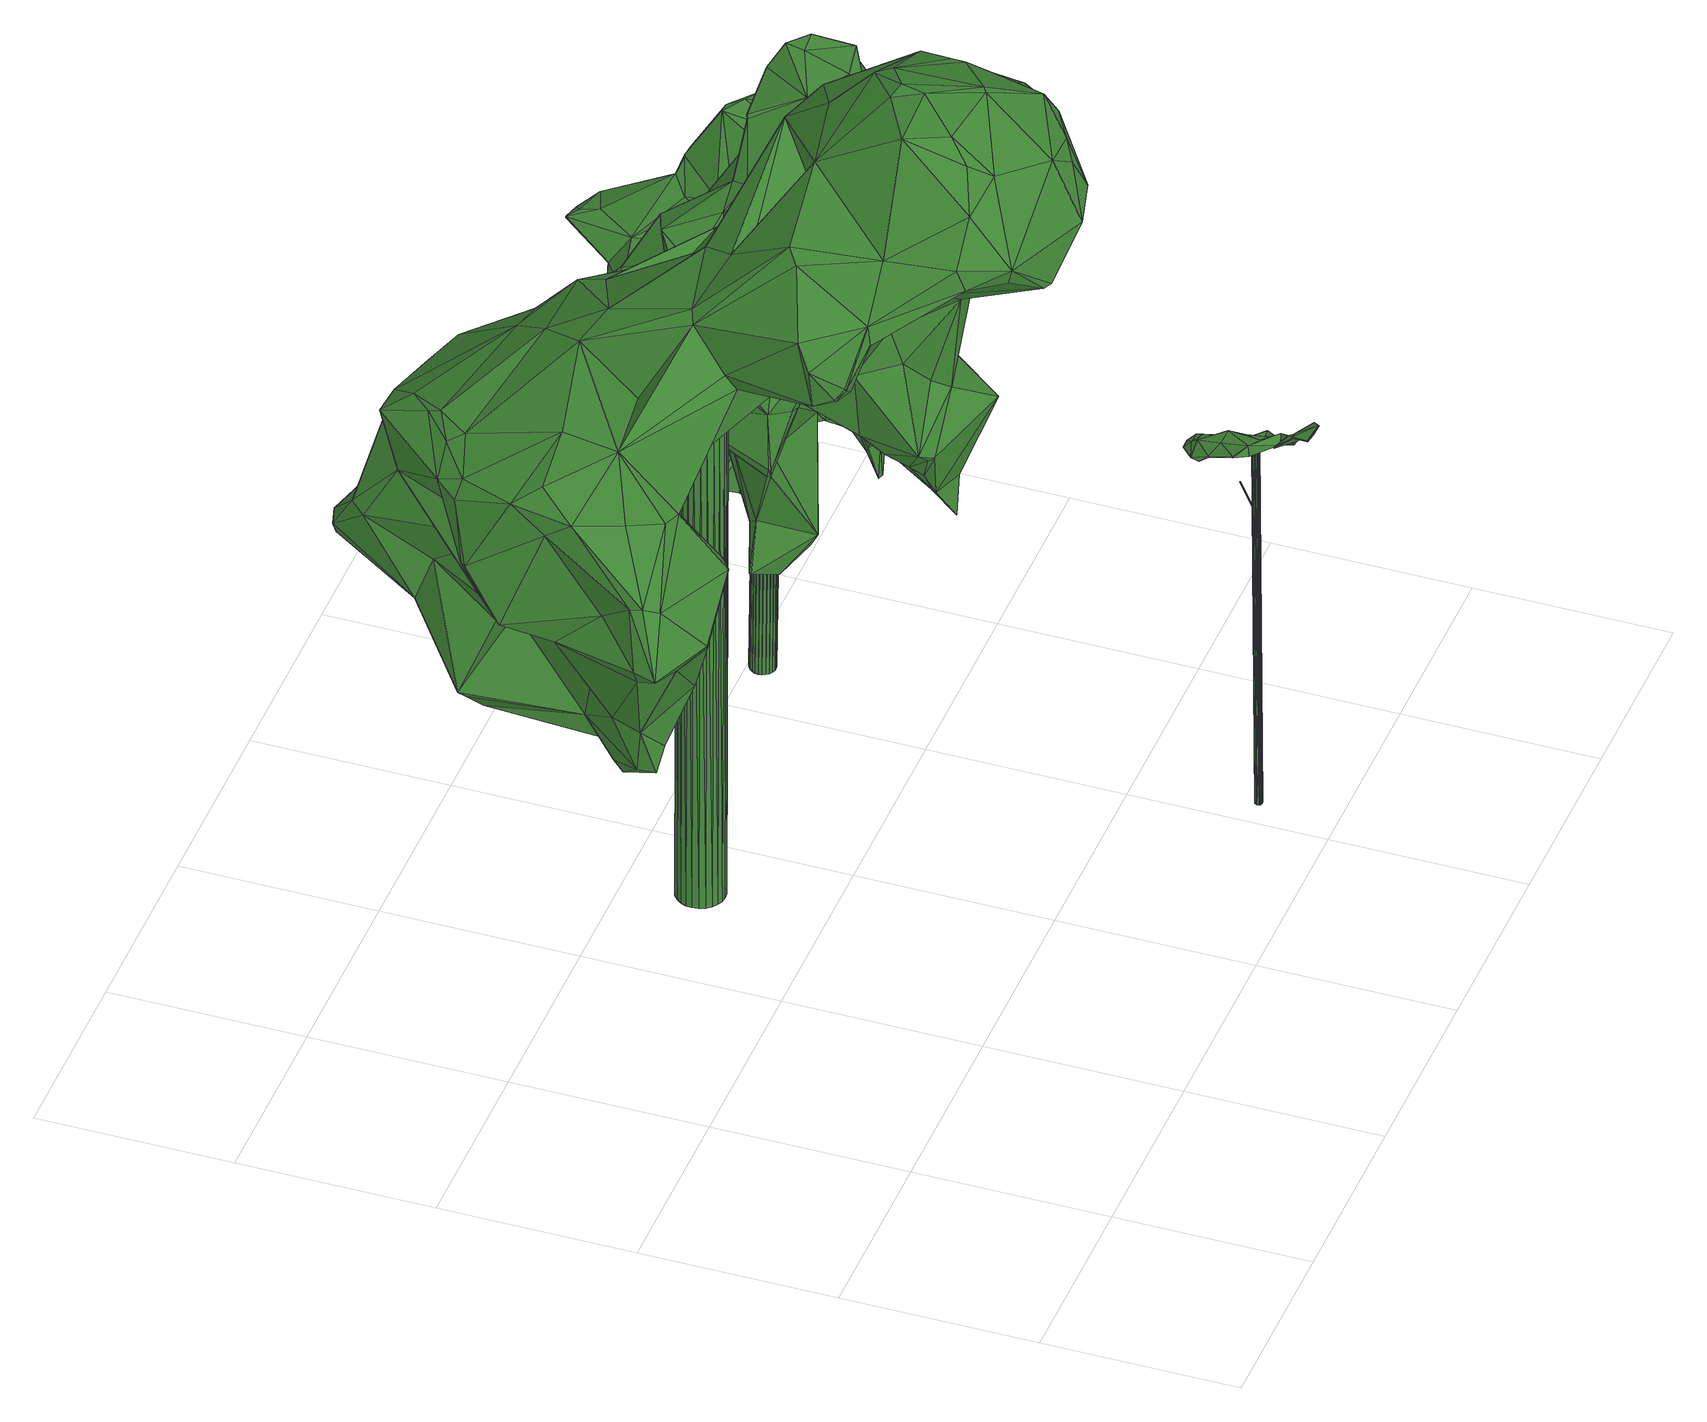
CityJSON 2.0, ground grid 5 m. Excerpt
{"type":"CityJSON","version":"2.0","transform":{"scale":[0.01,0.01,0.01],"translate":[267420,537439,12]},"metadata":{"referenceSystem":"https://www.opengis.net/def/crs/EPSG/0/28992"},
"CityObjects":{
"tree1":{"type":"SolitaryVegetationObject","attributes":{"gtid":558,"crown_width_m":14.82,"crown_median_z":27.19,"crown_r50_m":0.537,"crown_porosity":0.87,"trunk_H_m":13.92,"trunk_DBH_m":1.23,"trunk_radius_m":0.613,"trunk_base_height_m":13.27,"original_gtid":"640"},"geometry":[{"type":"Solid","lod":"3","boundaries":[[[[0,1,2]],[[3,4,5]],[[5,4,6]],[[7,8,9]],[[10,11,12]],[[13,14,15]],[[16,17,18]],[[19,20,21]],[[22,23,0]],[[15,24,25]],[[26,27,28]],[[29,30,31]],[[32,30,29]],[[33,34,35]],[[36,8,7]],[[37,38,39]],[[40,41,42]],[[43,42,41]],[[44,45,46]],[[47,48,49]],[[50,51,52]],[[53,54,55]],[[54,56,55]],[[57,58,26]],[[59,60,61]],[[59,61,62]],[[26,28,61]],[[63,64,65]],[[66,26,67]],[[67,68,66]],[[69,70,71]],[[72,73,74]],[[75,76,77]],[[78,77,76]],[[79,80,19]],[[81,18,17]],[[82,83,84]],[[85,86,87]],[[18,81,88]],[[89,88,81]],[[57,26,90]],[[91,92,93]],[[91,94,92]],[[95,96,97]],[[98,22,0]],[[99,100,70]],[[101,39,102]],[[103,104,9]],[[105,91,100]],[[60,59,106]],[[60,106,68]],[[107,28,27]],[[108,47,49]],[[108,49,109]],[[110,111,112]],[[113,114,115]],[[116,1,117]],[[118,119,120]],[[121,11,79]],[[107,122,123]],[[124,125,42]],[[42,125,126]],[[126,125,127]],[[128,80,129]],[[130,131,132]],[[133,109,134]],[[74,135,2]],[[136,137,138]],[[139,140,101]],[[125,141,127]],[[80,11,129]],[[142,143,144]],[[103,127,141]],[[21,20,145]],[[18,88,48]],[[101,102,139]],[[146,53,147]],[[148,149,27]],[[150,91,105]],[[111,151,152]],[[124,141,125]],[[114,153,154]],[[126,145,42]],[[137,155,78]],[[132,131,156]],[[101,52,157]],[[158,134,109]],[[158,153,134]],[[108,159,160]],[[46,161,162]],[[124,43,141]],[[106,163,164]],[[62,123,165]],[[46,65,64]],[[121,166,167]],[[168,167,166]],[[169,120,119]],[[149,148,170]],[[149,170,122]],[[171,172,173]],[[174,175,70]],[[27,73,72]],[[27,72,148]],[[0,23,171]],[[19,80,128]],[[176,177,96]],[[87,178,179]],[[180,177,176]],[[88,154,158]],[[154,153,158]],[[119,50,52]],[[181,182,183]],[[153,114,113]],[[155,137,136]],[[154,89,114]],[[88,89,154]],[[133,159,109]],[[92,184,185]],[[164,132,156]],[[109,48,158]],[[109,49,48]],[[48,88,158]],[[106,59,163]],[[26,60,67]],[[186,169,119]],[[187,188,189]],[[190,69,191]],[[192,193,23]],[[11,80,79]],[[194,92,94]],[[195,92,194]],[[157,52,196]],[[156,68,106]],[[27,149,107]],[[61,60,26]],[[67,60,68]],[[50,110,51]],[[13,197,198]],[[51,196,52]],[[174,70,93]],[[122,107,149]],[[199,200,201]],[[201,200,202]],[[168,103,9]],[[168,9,113]],[[119,118,50]],[[50,118,203]],[[29,31,204]],[[24,96,95]],[[10,128,129]],[[171,31,172]],[[62,84,59]],[[143,205,206]],[[205,207,81]],[[139,84,165]],[[139,102,84]],[[93,70,91]],[[123,139,165]],[[208,209,6]],[[157,210,37]],[[186,170,169]],[[146,211,54]],[[212,213,41]],[[32,33,214]],[[148,169,170]],[[107,123,62]],[[186,101,140]],[[101,186,52]],[[52,186,119]],[[196,51,210]],[[112,210,51]],[[202,200,50]],[[110,50,200]],[[215,216,217]],[[117,216,116]],[[217,216,117]],[[122,170,140]],[[122,140,123]],[[123,140,139]],[[165,84,62]],[[36,7,104]],[[7,9,104]],[[170,186,140]],[[156,106,164]],[[37,82,38]],[[39,101,37]],[[196,210,157]],[[102,39,38]],[[84,38,82]],[[102,38,84]],[[157,37,101]],[[112,51,110]],[[112,37,210]],[[145,20,42]],[[218,164,219]],[[218,219,83]],[[47,18,48]],[[87,35,85]],[[46,220,65]],[[221,159,133]],[[83,219,84]],[[113,9,153]],[[222,223,182]],[[224,225,69]],[[37,83,82]],[[112,83,37]],[[226,227,228]],[[168,207,167]],[[176,24,15]],[[96,24,176]],[[50,203,229]],[[10,129,11]],[[152,83,112]],[[13,25,197]],[[15,25,13]],[[62,28,107]],[[61,28,62]],[[103,166,21]],[[168,166,103]],[[15,230,176]],[[15,14,230]],[[231,232,233]],[[32,214,30]],[[164,218,151]],[[199,110,200]],[[234,63,65]],[[93,224,174]],[[205,142,207]],[[167,207,142]],[[171,23,228]],[[98,2,135]],[[98,135,47]],[[235,236,237]],[[235,130,236]],[[86,34,238]],[[197,25,220]],[[152,151,218]],[[23,226,228]],[[23,239,226]],[[175,174,224]],[[240,5,6]],[[241,138,137]],[[242,243,132]],[[121,244,11]],[[245,78,76]],[[245,76,232]],[[199,246,111]],[[199,247,246]],[[77,248,249]],[[177,250,96]],[[250,177,180]],[[93,92,185]],[[141,104,103]],[[91,233,94]],[[241,245,232]],[[142,205,143]],[[69,225,191]],[[78,245,137]],[[111,246,227]],[[179,227,246]],[[215,0,171]],[[171,228,31]],[[176,230,180]],[[14,180,230]],[[8,189,248]],[[150,105,182]],[[54,65,56]],[[198,146,147]],[[198,147,13]],[[251,173,201]],[[182,181,252]],[[150,182,252]],[[34,86,35]],[[35,86,85]],[[87,33,35]],[[179,33,87]],[[214,33,179]],[[201,202,229]],[[118,148,72]],[[118,72,203]],[[75,249,195]],[[1,0,117]],[[234,65,222]],[[229,203,253]],[[254,197,162]],[[254,162,161]],[[8,255,189]],[[187,189,255]],[[43,41,213]],[[152,112,111]],[[221,248,256]],[[111,110,199]],[[257,211,243]],[[146,243,211]],[[24,95,25]],[[217,0,215]],[[117,0,217]],[[204,228,238]],[[10,63,128]],[[194,75,195]],[[137,245,241]],[[75,233,76]],[[161,258,198]],[[25,95,220]],[[238,34,29]],[[204,31,228]],[[251,215,171]],[[44,46,64]],[[188,185,184]],[[259,185,188]],[[19,121,79]],[[260,261,161]],[[213,212,262]],[[238,29,204]],[[238,178,86]],[[227,178,238]],[[250,180,14]],[[94,75,194]],[[44,64,263]],[[143,206,235]],[[206,264,235]],[[94,233,75]],[[90,235,264]],[[6,183,223]],[[74,73,135]],[[73,16,135]],[[173,199,201]],[[71,70,175]],[[77,78,265]],[[75,77,249]],[[192,138,266]],[[68,267,66]],[[18,135,16]],[[219,164,163]],[[219,163,59]],[[152,218,83]],[[69,71,224]],[[175,224,71]],[[239,5,240]],[[144,244,142]],[[50,229,202]],[[167,142,244]],[[144,268,244]],[[268,11,244]],[[12,11,268]],[[269,270,257]],[[167,244,121]],[[227,151,111]],[[240,54,211]],[[179,246,214]],[[214,246,31]],[[246,247,31]],[[179,178,227]],[[133,271,221]],[[221,271,8]],[[134,153,271]],[[134,271,133]],[[132,261,236]],[[144,44,263]],[[146,54,53]],[[181,183,272]],[[22,138,192]],[[23,22,192]],[[144,263,268]],[[238,228,227]],[[226,239,240]],[[273,274,250]],[[91,70,100]],[[242,164,151]],[[104,43,36]],[[104,141,43]],[[275,248,189]],[[185,259,276]],[[277,222,99]],[[222,277,190]],[[91,150,233]],[[231,233,150]],[[21,121,19]],[[169,148,120]],[[5,193,3]],[[272,3,193]],[[259,188,278]],[[187,278,188]],[[143,44,144]],[[237,44,143]],[[43,213,278]],[[259,278,213]],[[43,278,187]],[[36,43,187]],[[42,43,124]],[[159,256,160]],[[155,279,108]],[[108,279,47]],[[8,248,221]],[[0,2,98]],[[198,197,254]],[[198,254,161]],[[98,47,22]],[[16,58,57]],[[23,193,239]],[[262,259,213]],[[17,16,57]],[[233,232,76]],[[249,248,275]],[[130,235,267]],[[66,235,280]],[[90,280,235]],[[242,151,227]],[[84,219,59]],[[234,128,63]],[[63,10,12]],[[90,206,17]],[[205,17,206]],[[209,240,6]],[[209,54,240]],[[13,281,14]],[[147,281,13]],[[31,30,214]],[[40,42,20]],[[182,99,222]],[[105,99,182]],[[89,115,114]],[[78,160,265]],[[103,21,145]],[[240,211,257]],[[231,150,282]],[[209,65,54]],[[220,95,65]],[[208,65,209]],[[273,147,55]],[[72,253,203]],[[96,250,97]],[[14,281,273]],[[250,14,273]],[[53,55,147]],[[132,283,258]],[[198,258,283]],[[148,118,120]],[[235,66,267]],[[86,178,87]],[[242,132,164]],[[237,260,45]],[[44,237,45]],[[21,166,121]],[[127,145,126]],[[103,145,127]],[[188,184,195]],[[188,195,249]],[[70,69,277]],[[190,277,69]],[[70,277,99]],[[265,256,248]],[[109,159,108]],[[266,181,272]],[[216,253,116]],[[46,162,220]],[[197,220,162]],[[192,272,193]],[[63,12,64]],[[192,266,272]],[[266,138,241]],[[258,161,261]],[[258,261,132]],[[161,46,260]],[[252,181,282]],[[252,282,150]],[[46,45,260]],[[136,138,47]],[[5,239,193]],[[22,47,138]],[[136,279,155]],[[47,279,136]],[[205,81,17]],[[90,17,57]],[[275,188,249]],[[275,189,188]],[[208,223,222]],[[65,208,222]],[[226,269,227]],[[257,227,269]],[[257,242,227]],[[259,284,191]],[[262,284,259]],[[285,27,26]],[[195,184,92]],[[272,183,3]],[[3,183,4]],[[173,172,199]],[[27,58,73]],[[286,26,58]],[[286,58,27]],[[73,58,16]],[[90,66,280]],[[90,26,66]],[[147,273,281]],[[56,274,273]],[[273,55,56]],[[65,95,97]],[[99,105,100]],[[97,250,274]],[[97,274,65]],[[65,274,56]],[[212,41,284]],[[242,257,287]],[[288,190,284]],[[288,284,41]],[[259,191,225]],[[259,225,276]],[[185,276,225]],[[93,225,224]],[[19,128,288]],[[19,288,40]],[[41,40,288]],[[222,190,288]],[[222,288,128]],[[285,286,27]],[[207,115,89]],[[168,113,115]],[[131,130,267]],[[131,267,68]],[[236,261,260]],[[269,226,270]],[[260,237,236]],[[285,26,286]],[[156,131,68]],[[206,90,264]],[[34,32,29]],[[155,160,78]],[[155,108,160]],[[265,160,256]],[[33,32,34]],[[240,270,226]],[[257,270,240]],[[159,221,256]],[[36,255,8]],[[187,255,36]],[[208,6,223]],[[191,284,190]],[[212,284,262]],[[40,20,19]],[[242,287,243]],[[257,243,287]],[[168,115,207]],[[235,237,143]],[[81,207,89]],[[132,236,130]],[[243,283,132]],[[47,289,18]],[[135,289,47]],[[135,18,289]],[[198,283,146]],[[243,146,283]],[[1,116,253]],[[1,253,2]],[[4,183,6]],[[74,2,253]],[[74,253,72]],[[182,223,183]],[[253,216,251]],[[215,251,216]],[[253,251,229]],[[251,171,173]],[[229,251,201]],[[8,271,290]],[[8,290,9]],[[153,290,271]],[[9,290,153]],[[93,185,225]],[[247,172,31]],[[199,172,247]],[[234,222,128]],[[12,268,64]],[[263,64,268]],[[231,282,232]],[[241,282,266]],[[241,232,282]],[[266,282,181]],[[265,248,77]],[[291,292,293]],[[291,293,294]],[[294,293,295]],[[294,295,296]],[[293,292,297]],[[293,297,295]],[[295,297,298]],[[295,298,296]],[[297,292,299]],[[297,299,298]],[[298,299,300]],[[298,300,296]],[[299,292,301]],[[299,301,300]],[[300,301,302]],[[300,302,296]],[[301,292,303]],[[301,303,302]],[[302,303,304]],[[302,304,296]],[[303,292,305]],[[303,305,304]],[[304,305,306]],[[304,306,296]],[[305,292,307]],[[305,307,306]],[[306,307,308]],[[306,308,296]],[[307,292,309]],[[307,309,308]],[[308,309,310]],[[308,310,296]],[[309,292,311]],[[309,311,310]],[[310,311,312]],[[310,312,296]],[[311,292,313]],[[311,313,312]],[[312,313,314]],[[312,314,296]],[[313,292,315]],[[313,315,314]],[[314,315,316]],[[314,316,296]],[[315,292,317]],[[315,317,316]],[[316,317,318]],[[316,318,296]],[[317,292,319]],[[317,319,318]],[[318,319,320]],[[318,320,296]],[[319,292,321]],[[319,321,320]],[[320,321,322]],[[320,322,296]],[[321,292,323]],[[321,323,322]],[[322,323,324]],[[322,324,296]],[[323,292,325]],[[323,325,324]],[[324,325,326]],[[324,326,296]],[[325,292,327]],[[325,327,326]],[[326,327,328]],[[326,328,296]],[[327,292,329]],[[327,329,328]],[[328,329,330]],[[328,330,296]],[[329,292,331]],[[329,331,330]],[[330,331,332]],[[330,332,296]],[[331,292,333]],[[331,333,332]],[[332,333,334]],[[332,334,296]],[[333,292,335]],[[333,335,334]],[[334,335,336]],[[334,336,296]],[[335,292,337]],[[335,337,336]],[[336,337,338]],[[336,338,296]],[[337,292,339]],[[337,339,338]],[[338,339,340]],[[338,340,296]],[[339,292,291]],[[339,291,340]],[[340,291,294]],[[340,294,296]]]]}]},
"tree2":{"type":"SolitaryVegetationObject","attributes":{"gtid":595,"crown_width_m":3.28,"crown_median_z":23.35,"crown_r50_m":0.166,"crown_porosity":0.946,"trunk_H_m":10.44,"trunk_DBH_m":0.191,"trunk_radius_m":0.0954,"trunk_base_height_m":12.91,"original_gtid":"679"},"geometry":[{"type":"Solid","lod":"3","boundaries":[[[[341,342,343]],[[341,344,345]],[[346,347,348]],[[349,350,351]],[[352,342,341]],[[347,346,353]],[[348,354,355]],[[348,356,357]],[[358,359,360]],[[344,343,361]],[[362,363,364]],[[358,354,348]],[[365,366,367]],[[368,369,352]],[[370,371,372]],[[373,355,374]],[[375,376,377]],[[365,367,378]],[[379,380,381]],[[379,381,372]],[[352,382,368]],[[343,344,341]],[[383,363,384]],[[385,386,387]],[[388,387,386]],[[380,379,389]],[[357,356,390]],[[354,391,355]],[[374,355,391]],[[346,355,373]],[[352,369,342]],[[372,371,367]],[[392,351,350]],[[343,393,361]],[[369,368,361]],[[394,395,396]],[[397,395,394]],[[344,361,398]],[[398,399,400]],[[361,399,398]],[[342,393,343]],[[369,361,393]],[[342,369,393]],[[401,402,400]],[[403,404,386]],[[398,400,402]],[[385,405,406]],[[359,384,360]],[[359,383,384]],[[407,408,409]],[[341,345,352]],[[382,352,345]],[[397,390,356]],[[410,411,370]],[[403,364,404]],[[412,413,414]],[[368,399,361]],[[403,386,385]],[[374,353,373]],[[415,416,388]],[[407,409,417]],[[368,418,400]],[[368,419,418]],[[420,421,422]],[[407,417,366]],[[379,423,389]],[[363,383,424]],[[363,424,364]],[[348,355,346]],[[407,366,365]],[[409,366,417]],[[357,358,348]],[[425,426,410]],[[378,426,425]],[[347,353,395]],[[346,373,353]],[[392,350,349]],[[392,349,427]],[[372,408,379]],[[428,401,400]],[[405,401,428]],[[429,427,349]],[[379,408,365]],[[407,365,408]],[[374,430,395]],[[385,431,403]],[[432,401,405]],[[402,401,432]],[[427,351,392]],[[409,433,366]],[[349,351,429]],[[429,351,427]],[[434,425,422]],[[434,422,421]],[[377,415,404]],[[403,362,364]],[[383,413,424]],[[375,424,413]],[[374,395,353]],[[435,376,412]],[[375,412,376]],[[372,433,408]],[[409,408,433]],[[371,411,367]],[[415,377,376]],[[403,431,362]],[[385,387,405]],[[390,397,394]],[[354,436,437]],[[366,433,367]],[[372,367,433]],[[376,435,434]],[[376,434,415]],[[435,425,434]],[[362,387,363]],[[432,387,362]],[[379,365,423]],[[420,391,354]],[[420,354,437]],[[421,420,437]],[[347,395,397]],[[367,411,378]],[[410,378,411]],[[383,359,438]],[[358,357,438]],[[358,438,359]],[[439,440,412]],[[412,440,435]],[[374,391,430]],[[388,386,441]],[[389,440,380]],[[381,380,440]],[[389,435,440]],[[439,412,414]],[[442,413,383]],[[415,441,404]],[[412,375,413]],[[434,421,416]],[[434,416,415]],[[410,422,425]],[[370,411,371]],[[360,436,358]],[[402,432,431]],[[362,431,432]],[[438,442,383]],[[378,423,365]],[[425,423,378]],[[389,423,425]],[[389,425,435]],[[358,436,354]],[[428,418,405]],[[357,390,438]],[[438,390,442]],[[368,382,419]],[[406,419,382]],[[430,391,422]],[[372,381,370]],[[439,370,381]],[[414,370,439]],[[394,396,443]],[[348,347,356]],[[381,440,439]],[[406,418,419]],[[405,418,406]],[[442,394,414]],[[390,394,442]],[[394,443,414]],[[377,404,364]],[[345,406,382]],[[385,406,431]],[[431,406,402]],[[402,406,345]],[[345,344,398]],[[345,398,402]],[[397,356,347]],[[368,400,399]],[[395,430,396]],[[422,410,443]],[[422,443,430]],[[430,443,396]],[[370,414,443]],[[410,370,443]],[[428,400,418]],[[388,416,384]],[[384,363,388]],[[415,388,441]],[[377,424,375]],[[377,364,424]],[[437,416,421]],[[384,416,437]],[[391,420,422]],[[432,405,387]],[[363,387,388]],[[441,386,404]],[[442,414,413]],[[360,384,436]],[[437,436,384]],[[378,410,426]],[[444,445,446]],[[444,446,447]],[[447,446,448]],[[447,448,449]],[[446,445,450]],[[446,450,448]],[[448,450,451]],[[448,451,449]],[[450,445,452]],[[450,452,451]],[[451,452,453]],[[451,453,449]],[[452,445,454]],[[452,454,453]],[[453,454,455]],[[453,455,449]],[[454,445,456]],[[454,456,455]],[[455,456,457]],[[455,457,449]],[[456,445,458]],[[456,458,457]],[[457,458,459]],[[457,459,449]],[[458,445,460]],[[458,460,459]],[[459,460,461]],[[459,461,449]],[[460,445,462]],[[460,462,461]],[[461,462,463]],[[461,463,449]],[[462,445,464]],[[462,464,463]],[[463,464,465]],[[463,465,449]],[[464,445,466]],[[464,466,465]],[[465,466,467]],[[465,467,449]],[[466,445,468]],[[466,468,467]],[[467,468,469]],[[467,469,449]],[[468,445,470]],[[468,470,469]],[[469,470,471]],[[469,471,449]],[[470,445,472]],[[470,472,471]],[[471,472,473]],[[471,473,449]],[[472,445,474]],[[472,474,473]],[[473,474,475]],[[473,475,449]],[[474,445,476]],[[474,476,475]],[[475,476,477]],[[475,477,449]],[[476,445,478]],[[476,478,477]],[[477,478,479]],[[477,479,449]],[[478,445,480]],[[478,480,479]],[[479,480,481]],[[479,481,449]],[[480,445,482]],[[480,482,481]],[[481,482,483]],[[481,483,449]],[[482,445,484]],[[482,484,483]],[[483,484,485]],[[483,485,449]],[[484,445,486]],[[484,486,485]],[[485,486,487]],[[485,487,449]],[[486,445,488]],[[486,488,487]],[[487,488,489]],[[487,489,449]],[[488,445,490]],[[488,490,489]],[[489,490,491]],[[489,491,449]],[[490,445,492]],[[490,492,491]],[[491,492,493]],[[491,493,449]],[[492,445,444]],[[492,444,493]],[[493,444,447]],[[493,447,449]]]]}]},
"tree3":{"type":"SolitaryVegetationObject","attributes":{"gtid":567,"crown_width_m":9.11,"crown_median_z":25.59,"crown_r50_m":0.408,"crown_porosity":0.886,"trunk_H_m":12.33,"trunk_DBH_m":0.66,"trunk_radius_m":0.33,"trunk_base_height_m":13.26,"original_gtid":"650"},"geometry":[{"type":"Solid","lod":"3","boundaries":[[[[494,495,496]],[[497,498,499]],[[500,501,502]],[[503,501,500]],[[504,505,506]],[[507,508,509]],[[510,511,512]],[[513,505,504]],[[514,515,516]],[[517,518,519]],[[520,521,522]],[[520,523,521]],[[524,525,526]],[[527,528,529]],[[530,526,531]],[[532,533,534]],[[535,536,537]],[[500,537,536]],[[538,539,511]],[[540,541,542]],[[543,544,545]],[[546,547,548]],[[549,550,551]],[[552,549,551]],[[514,553,554]],[[526,530,555]],[[556,525,524]],[[535,557,558]],[[519,518,559]],[[560,561,562]],[[563,495,494]],[[521,523,564]],[[504,565,566]],[[567,568,569]],[[570,571,572]],[[573,570,572]],[[574,575,576]],[[577,578,579]],[[535,558,580]],[[577,581,578]],[[582,525,556]],[[583,539,584]],[[569,585,567]],[[576,508,507]],[[540,542,552]],[[549,586,550]],[[587,550,586]],[[588,589,590]],[[542,541,555]],[[591,592,593]],[[584,539,592]],[[594,595,596]],[[497,597,498]],[[538,592,539]],[[582,556,598]],[[599,521,600]],[[601,602,603]],[[566,565,549]],[[566,549,552]],[[584,592,591]],[[604,570,605]],[[604,605,606]],[[517,506,505]],[[607,560,562]],[[608,609,610]],[[564,600,521]],[[610,609,611]],[[612,611,609]],[[522,613,520]],[[499,614,615]],[[582,598,504]],[[616,591,593]],[[617,618,589]],[[589,618,619]],[[593,606,590]],[[620,621,532]],[[622,623,624]],[[551,516,515]],[[542,530,552]],[[625,552,530]],[[532,534,623]],[[626,627,545]],[[612,628,629]],[[630,631,632]],[[633,634,635]],[[636,595,612]],[[637,614,499]],[[517,638,518]],[[638,517,505]],[[638,505,513]],[[500,568,503]],[[516,553,514]],[[616,584,591]],[[639,618,617]],[[529,606,640]],[[641,528,534]],[[597,642,643]],[[559,518,644]],[[645,646,616]],[[620,647,648]],[[649,650,651]],[[511,652,538]],[[653,652,511]],[[579,654,577]],[[592,538,652]],[[655,656,657]],[[655,657,658]],[[659,660,661]],[[661,660,662]],[[588,663,664]],[[573,572,665]],[[512,608,510]],[[666,494,496]],[[667,668,543]],[[669,644,546]],[[546,644,518]],[[574,670,671]],[[574,671,672]],[[559,673,641]],[[559,641,533]],[[641,534,533]],[[656,674,675]],[[676,677,678]],[[661,662,677]],[[677,676,661]],[[661,679,659]],[[680,681,602]],[[510,571,511]],[[670,637,682]],[[503,683,681]],[[585,569,684]],[[669,546,548]],[[685,661,676]],[[686,687,666]],[[653,606,593]],[[635,679,661]],[[665,572,610]],[[606,688,604]],[[689,580,558]],[[690,691,692]],[[637,498,639]],[[597,639,498]],[[637,499,498]],[[606,693,590]],[[694,494,695]],[[494,696,695]],[[581,697,578]],[[698,699,700]],[[506,666,504]],[[496,504,666]],[[614,637,670]],[[666,506,686]],[[497,642,597]],[[653,593,652]],[[592,652,593]],[[678,677,662]],[[701,535,702]],[[564,613,600]],[[630,703,612]],[[647,691,704]],[[693,663,588]],[[615,630,705]],[[588,590,693]],[[517,686,506]],[[519,686,517]],[[685,554,553]],[[706,707,695]],[[693,673,708]],[[503,709,562]],[[547,546,710]],[[512,609,608]],[[609,512,631]],[[711,636,612]],[[511,712,653]],[[683,567,713]],[[539,583,714]],[[559,715,519]],[[716,715,559]],[[544,607,680]],[[717,718,719]],[[669,708,644]],[[719,657,717]],[[674,684,568]],[[576,720,508]],[[721,576,507]],[[654,722,581]],[[579,722,654]],[[573,723,570]],[[624,623,528]],[[508,700,509]],[[601,700,508]],[[603,683,713]],[[561,502,562]],[[535,537,702]],[[562,709,724]],[[562,724,607]],[[694,707,725]],[[598,556,726]],[[630,632,705]],[[511,714,512]],[[511,539,714]],[[631,512,714]],[[564,727,655]],[[673,693,641]],[[728,654,581]],[[577,654,728]],[[726,710,638]],[[685,635,661]],[[690,692,622]],[[523,601,603]],[[658,611,612]],[[672,729,730]],[[671,730,729]],[[671,729,672]],[[585,727,564]],[[507,509,579]],[[644,708,559]],[[701,731,557]],[[678,502,561]],[[628,732,594]],[[672,575,574]],[[693,708,663]],[[596,595,636]],[[580,733,535]],[[693,528,641]],[[679,537,659]],[[659,537,660]],[[532,623,622]],[[620,532,622]],[[689,558,557]],[[694,695,707]],[[547,726,556]],[[601,508,680]],[[716,687,715]],[[734,687,716]],[[577,728,581]],[[707,667,725]],[[667,735,736]],[[611,658,737]],[[507,579,578]],[[673,559,708]],[[614,721,615]],[[651,650,731]],[[561,515,514]],[[560,515,561]],[[655,612,595]],[[551,738,552]],[[706,739,707]],[[701,691,690]],[[499,615,740]],[[499,740,497]],[[570,624,527]],[[667,543,741]],[[742,603,713]],[[742,713,567]],[[557,731,650]],[[535,701,557]],[[594,711,628]],[[622,692,620]],[[743,634,633]],[[668,515,560]],[[668,738,515]],[[692,691,647]],[[692,647,620]],[[556,524,547]],[[690,731,701]],[[527,624,528]],[[507,578,721]],[[620,648,695]],[[562,501,503]],[[502,501,562]],[[717,657,656]],[[717,656,675]],[[612,629,711]],[[500,536,568]],[[720,680,508]],[[679,702,537]],[[569,568,684]],[[588,664,589]],[[720,576,575]],[[694,667,736]],[[563,744,495]],[[621,734,716]],[[607,543,668]],[[601,523,520]],[[698,601,520]],[[509,700,699]],[[525,531,526]],[[735,634,743]],[[610,572,571]],[[610,571,608]],[[510,608,571]],[[711,629,628]],[[675,745,746]],[[720,544,680]],[[590,589,645]],[[747,748,749]],[[596,711,594]],[[599,522,521]],[[535,733,536]],[[734,620,695]],[[670,574,614]],[[576,614,574]],[[550,516,551]],[[750,548,751]],[[752,647,704]],[[516,587,586]],[[550,587,516]],[[656,727,674]],[[721,614,576]],[[571,570,604]],[[698,700,601]],[[611,737,753]],[[711,596,636]],[[552,738,540]],[[601,680,602]],[[565,744,549]],[[749,753,747]],[[520,613,754]],[[755,548,756]],[[755,756,627]],[[757,741,647]],[[634,741,757]],[[743,494,735]],[[541,758,555]],[[627,756,759]],[[717,536,718]],[[735,494,736]],[[705,632,740]],[[739,741,543]],[[694,725,667]],[[672,755,627]],[[730,755,672]],[[518,638,710]],[[607,668,560]],[[582,566,625]],[[672,720,575]],[[672,627,720]],[[684,727,585]],[[555,530,542]],[[548,708,669]],[[610,611,675]],[[732,697,581]],[[567,683,568]],[[503,568,683]],[[509,699,722]],[[547,760,548]],[[675,611,753]],[[617,671,670]],[[705,740,615]],[[695,648,706]],[[617,664,671]],[[664,617,589]],[[726,547,710]],[[578,697,721]],[[551,515,738]],[[684,674,727]],[[584,761,583]],[[719,762,737]],[[586,744,633]],[[586,549,744]],[[744,743,633]],[[758,738,667]],[[758,541,738]],[[541,540,738]],[[526,756,548]],[[664,663,750]],[[552,625,566]],[[637,639,682]],[[745,580,746]],[[745,733,580]],[[526,759,756]],[[714,583,761]],[[740,761,497]],[[563,743,744]],[[563,494,743]],[[603,681,683]],[[681,603,602]],[[738,668,667]],[[513,726,638]],[[761,642,497]],[[734,695,687]],[[667,759,758]],[[651,731,690]],[[612,703,628]],[[686,519,687]],[[660,537,502]],[[635,702,679]],[[579,509,722]],[[639,597,646]],[[658,612,655]],[[696,687,695]],[[494,687,696]],[[617,682,639]],[[655,727,656]],[[598,726,504]],[[513,504,726]],[[624,570,723]],[[718,536,749]],[[753,749,733]],[[536,733,749]],[[754,613,655]],[[622,723,690]],[[624,723,622]],[[616,643,584]],[[643,761,584]],[[707,759,667]],[[621,620,734]],[[609,631,630]],[[609,630,612]],[[561,554,678]],[[514,554,561]],[[676,554,685]],[[678,554,676]],[[740,632,761]],[[533,716,559]],[[749,719,718]],[[530,763,625]],[[593,645,616]],[[590,645,593]],[[589,619,645]],[[670,682,617]],[[702,757,752]],[[730,671,664]],[[657,737,658]],[[595,764,754]],[[754,655,595]],[[545,759,739]],[[532,621,533]],[[635,553,633]],[[633,553,586]],[[516,586,553]],[[685,553,635]],[[689,557,650]],[[689,650,649]],[[649,580,689]],[[753,745,717]],[[753,717,675]],[[739,543,545]],[[570,527,605]],[[702,752,701]],[[753,733,745]],[[522,600,613]],[[649,765,580]],[[649,651,765]],[[665,765,651]],[[564,655,613]],[[675,765,610]],[[746,765,675]],[[610,765,665]],[[568,675,674]],[[746,580,765]],[[529,528,606]],[[606,528,693]],[[534,528,623]],[[712,604,688]],[[716,533,621]],[[600,522,599]],[[626,545,544]],[[529,640,527]],[[680,607,724]],[[681,680,724]],[[635,634,702]],[[702,634,757]],[[544,543,607]],[[625,763,582]],[[525,582,763]],[[662,502,678]],[[500,502,537]],[[660,502,662]],[[754,699,698]],[[520,754,698]],[[568,766,675]],[[753,737,747]],[[694,736,494]],[[717,745,766]],[[675,766,745]],[[536,766,568]],[[717,766,536]],[[640,606,605]],[[640,605,527]],[[764,581,699]],[[764,699,754]],[[699,581,722]],[[681,724,709]],[[615,721,767]],[[594,732,595]],[[764,595,732]],[[764,732,581]],[[701,704,691]],[[752,704,701]],[[627,626,720]],[[544,720,626]],[[526,760,524]],[[616,646,597]],[[648,647,741]],[[648,741,706]],[[735,741,634]],[[606,653,688]],[[735,667,741]],[[706,741,739]],[[646,618,639]],[[571,712,511]],[[571,604,712]],[[530,531,763]],[[665,651,723]],[[665,723,573]],[[690,723,651]],[[525,763,531]],[[719,737,657]],[[526,555,759]],[[758,759,555]],[[545,627,759]],[[494,666,687]],[[519,715,687]],[[663,708,750]],[[548,750,708]],[[712,688,653]],[[749,762,719]],[[748,762,749]],[[747,762,748]],[[747,737,762]],[[643,642,761]],[[752,757,647]],[[619,618,645]],[[645,618,646]],[[585,564,742]],[[585,742,567]],[[603,742,523]],[[564,523,742]],[[504,768,582]],[[503,681,709]],[[566,582,768]],[[566,768,504]],[[755,730,751]],[[755,751,548]],[[630,767,703]],[[732,628,767]],[[615,767,630]],[[628,703,767]],[[597,643,616]],[[518,710,546]],[[548,760,526]],[[524,760,547]],[[707,739,759]],[[767,697,732]],[[721,697,767]],[[750,751,664]],[[664,751,730]],[[714,632,631]],[[761,632,714]],[[565,495,744]],[[504,495,565]],[[496,495,504]],[[769,770,771]],[[769,771,772]],[[772,771,773]],[[772,773,774]],[[771,770,775]],[[771,775,773]],[[773,775,776]],[[773,776,774]],[[775,770,777]],[[775,777,776]],[[776,777,778]],[[776,778,774]],[[777,770,779]],[[777,779,778]],[[778,779,780]],[[778,780,774]],[[779,770,781]],[[779,781,780]],[[780,781,782]],[[780,782,774]],[[781,770,783]],[[781,783,782]],[[782,783,784]],[[782,784,774]],[[783,770,785]],[[783,785,784]],[[784,785,786]],[[784,786,774]],[[785,770,787]],[[785,787,786]],[[786,787,788]],[[786,788,774]],[[787,770,789]],[[787,789,788]],[[788,789,790]],[[788,790,774]],[[789,770,791]],[[789,791,790]],[[790,791,792]],[[790,792,774]],[[791,770,793]],[[791,793,792]],[[792,793,794]],[[792,794,774]],[[793,770,795]],[[793,795,794]],[[794,795,796]],[[794,796,774]],[[795,770,797]],[[795,797,796]],[[796,797,798]],[[796,798,774]],[[797,770,799]],[[797,799,798]],[[798,799,800]],[[798,800,774]],[[799,770,801]],[[799,801,800]],[[800,801,802]],[[800,802,774]],[[801,770,803]],[[801,803,802]],[[802,803,804]],[[802,804,774]],[[803,770,805]],[[803,805,804]],[[804,805,806]],[[804,806,774]],[[805,770,807]],[[805,807,806]],[[806,807,808]],[[806,808,774]],[[807,770,809]],[[807,809,808]],[[808,809,810]],[[808,810,774]],[[809,770,811]],[[809,811,810]],[[810,811,812]],[[810,812,774]],[[811,770,813]],[[811,813,812]],[[812,813,814]],[[812,814,774]],[[813,770,815]],[[813,815,814]],[[814,815,816]],[[814,816,774]],[[815,770,817]],[[815,817,816]],[[816,817,818]],[[816,818,774]],[[817,770,769]],[[817,769,818]],[[818,769,772]],[[818,772,774]]]]}]}
},
"vertices":[
[380,881,1997],[405,898,2073],[461,946,2107],[661,1529,1624],[761,1543,1446],[779,1447,1629],[837,1486,1505],[458,1661,1331],[264,1669,1312],[422,1925,1493],[1128,1796,1193],[1137,1954,1297],[1160,1742,1367],[1441,1248,1081],[1268,1184,860],[1336,1226,768],[582,1251,2038],[632,1476,1941],[520,1510,1919],[972,1996,1155],[784,1939,1079],[623,2039,1270],[536,1123,1865],[626,1053,1815],[1322,1355,865],[1398,1373,1001],[1068,1195,2261],[800,1025,2374],[993,1059,2396],[805,792,1520],[791,739,1562],[752,749,1601],[835,765,1478],[879,751,1399],[880,763,1404],[950,725,1284],[525,1874,1163],[1220,569,2334],[1277,674,2346],[1232,622,2360],[757,1975,959],[725,1953,980],[627,2079,1051],[517,1917,1040],[1178,1476,1468],[1411,1397,1418],[1416,1430,1286],[250,1316,1842],[273,1463,1845],[145,1466,1775],[715,504,2252],[999,431,2205],[987,500,2380],[1203,1225,1269],[1130,1259,1304],[1126,1250,1143],[1123,1255,1145],[786,1290,2060],[722,1204,2108],[1353,892,2290],[1193,1149,2270],[1167,1135,2300],[1194,902,2443],[1104,1756,1200],[1139,1656,1370],[1127,1525,1275],[1100,1191,2031],[1188,1164,2243],[1226,1154,2181],[715,1511,821],[708,1423,888],[737,1496,725],[649,800,2253],[634,1027,2245],[598,999,2222],[245,1260,1019],[183,1147,1282],[107,1218,1287],[30,1147,1359],[1016,2005,1214],[1058,1964,1130],[604,1623,1862],[1301,694,2318],[1327,737,2218],[1328,773,2313],[979,737,1312],[956,817,1414],[991,734,1372],[303,1715,1750],[365,1798,1749],[860,1317,1988],[649,1369,963],[340,1336,809],[664,1408,865],[328,1228,925],[1271,1424,1116],[1273,1355,851],[1245,1389,1094],[529,1150,1905],[808,1553,1012],[690,1395,1023],[1160,585,2425],[1234,680,2378],[456,2050,1343],[450,2021,1312],[690,1382,1105],[1261,1024,2157],[1020,955,2496],[126,1388,1693],[121,1538,1723],[873,462,2107],[1068,712,1990],[1131,486,2194],[410,1966,1672],[373,1832,1732],[461,1900,1700],[384,801,2067],[370,821,2039],[730,614,2373],[811,583,2442],[803,647,2461],[841,2009,1448],[948,862,2540],[1026,909,2517],[526,2115,1179],[562,2134,1174],[587,2132,1195],[543,2126,1234],[1053,1884,1107],[1090,1926,1146],[1240,1321,1863],[1242,1228,1928],[1432,1206,1743],[132,1655,1498],[164,1691,1662],[545,1235,2022],[280,1209,1632],[149,1176,1471],[335,1196,1622],[1160,778,2469],[1022,683,2524],[497,2114,1225],[903,1755,1662],[1087,1514,1723],[1096,1655,1499],[620,2087,1262],[1319,1152,1447],[1227,1219,1265],[783,802,2517],[914,878,2522],[611,1351,1116],[1278,974,1879],[1139,757,2057],[210,1752,1673],[288,1757,1725],[119,1208,1495],[1410,1103,1875],[1122,514,2343],[192,1682,1706],[132,1457,1641],[118,1242,1487],[1498,1426,1436],[1442,1407,1288],[1348,875,2221],[1435,989,1872],[1163,816,2468],[751,1967,1564],[789,1905,1629],[541,1977,1631],[841,699,2506],[932,799,2541],[672,882,1868],[782,800,1844],[750,821,1962],[693,1472,730],[735,1492,721],[1219,1306,752],[1156,1315,796],[990,762,1512],[1014,644,1613],[1153,1309,795],[448,1276,1442],[686,1385,1176],[682,1515,1344],[334,1357,844],[358,1398,884],[1006,672,2522],[305,1734,966],[356,1437,943],[395,1622,1166],[819,1569,1000],[691,1540,915],[419,1283,1608],[551,1352,1713],[282,1233,878],[275,1279,881],[1074,483,2314],[1488,1279,1086],[1464,1256,1387],[879,689,1993],[847,473,2109],[675,676,2166],[730,518,2201],[656,620,2265],[771,842,1571],[839,1628,1830],[861,1566,1830],[679,1722,1788],[828,1561,1336],[1103,1382,1416],[1124,462,2213],[1234,1269,1526],[685,1846,1125],[522,1912,1039],[800,726,1568],[424,801,2031],[384,798,2063],[372,817,2035],[1321,781,2165],[1348,846,2203],[1380,1418,1239],[122,1566,1353],[866,1601,1052],[777,1535,1303],[690,1477,728],[676,1493,818],[865,1099,1822],[1123,885,1711],[750,896,1628],[661,600,2208],[1219,1260,761],[415,1171,1140],[245,1093,1315],[380,1172,1081],[983,1746,1201],[1166,1399,1803],[1357,1336,1588],[1289,1361,1579],[799,829,1545],[730,1343,1743],[967,1317,1584],[402,1096,1435],[1265,996,1810],[1328,1180,1519],[937,1857,1519],[235,1090,1331],[912,724,1697],[877,764,1732],[174,1447,1294],[247,1330,1045],[1182,1307,936],[535,792,2086],[408,1293,1398],[544,802,2134],[1464,1350,1313],[407,1675,1121],[177,1331,1401],[1201,1230,1677],[1464,1305,1478],[366,1690,893],[1484,1431,1437],[1395,1310,1584],[445,1666,1104],[1138,1630,1436],[893,1485,1744],[55,1208,1355],[435,1123,1436],[1220,1264,1923],[1147,1718,1437],[1203,1074,1828],[1119,1296,1775],[139,1668,1499],[456,1302,1478],[1135,1254,1117],[1132,1261,1117],[288,1391,1141],[395,1423,938],[821,1565,1003],[333,1723,936],[199,1281,1668],[949,1209,1925],[1196,1274,1141],[424,1185,1162],[1448,1274,1463],[703,1582,1007],[941,1053,2094],[734,1165,2099],[1302,1222,1590],[836,1858,1066],[512,1361,1792],[326,1670,1470],[839,1300,126],[778,1300,127],[837,1316,126],[863,1305,1518],[861,1321,1518],[802,1305,1519],[831,1331,126],[854,1336,1518],[821,1344,126],[845,1348,1518],[809,1353,126],[832,1358,1519],[794,1359,127],[817,1364,1519],[778,1361,127],[801,1366,1519],[762,1359,127],[785,1364,1519],[747,1353,127],[771,1358,1520],[734,1343,128],[758,1348,1520],[725,1331,128],[748,1335,1520],[719,1316,128],[742,1320,1520],[717,1300,128],[740,1305,1520],[719,1284,128],[742,1289,1520],[725,1269,128],[748,1274,1520],[735,1256,128],[758,1261,1520],[748,1247,128],[771,1252,1520],[762,1241,127],[786,1245,1520],[778,1239,127],[802,1244,1520],[794,1241,127],[818,1246,1519],[809,1247,127],[832,1252,1519],[822,1257,126],[845,1262,1519],[831,1269,126],[855,1274,1519],[837,1284,126],[861,1289,1518],
[1461,8,1359],[1394,14,1363],[1394,12,1361],[1440,15,1345],[1502,33,1329],[1587,391,1098],[1587,389,1097],[1528,351,1122],[1845,310,744],[1844,308,744],[1867,349,794],[1461,9,1360],[1606,387,1103],[1580,353,1135],[1585,369,1122],[1529,349,1121],[1512,324,1129],[1517,304,1145],[1502,238,1170],[1503,238,1172],[1417,60,1343],[1563,108,1204],[1569,143,1184],[1595,118,1172],[1783,262,1016],[1792,307,980],[1762,303,1010],[1453,64,1329],[1418,60,1345],[1693,270,1076],[1717,291,1008],[1716,290,1006],[1606,388,1105],[1626,373,1112],[1626,173,1138],[1662,172,1125],[1644,154,1150],[1752,241,1063],[1770,246,1020],[1728,241,1053],[1716,270,1041],[1503,35,1331],[1543,211,1151],[1546,215,1179],[1557,87,1247],[1585,102,1205],[1559,113,1222],[1589,149,1202],[1744,232,1053],[1570,289,1143],[1616,351,1126],[1846,309,744],[1393,14,1362],[1607,298,1142],[1627,366,1106],[1615,350,1125],[1580,358,1116],[1458,54,1320],[1452,63,1327],[1478,76,1291],[1467,122,1256],[1503,62,1274],[1585,101,1204],[1596,118,1173],[1515,105,1262],[1510,60,1295],[1820,292,959],[1780,259,1002],[1818,292,958],[1695,270,1078],[1718,271,1042],[1668,210,1084],[1612,220,1126],[1659,245,1091],[1645,155,1152],[1614,209,1147],[1819,293,959],[1480,77,1292],[1483,62,1313],[1608,298,1143],[1625,248,1145],[1668,259,1096],[1752,239,1062],[1602,161,1153],[1703,203,1092],[1709,235,1069],[1869,350,793],[1468,123,1258],[1867,351,793],[1628,366,1108],[1556,86,1245],[1527,91,1246],[1791,306,979],[1663,173,1127],[1693,187,1088],[1563,289,1155],[1598,283,1168],[1517,303,1143],[1701,237,1069],[1709,234,1067],[1597,133,1180],[1583,239,1135],[1667,259,1094],[1588,200,91],[1578,200,91],[1587,203,91],[1612,216,1135],[1612,219,1135],[1603,216,1135],[1586,205,91],[1611,221,1135],[1585,207,91],[1609,223,1135],[1583,208,91],[1607,225,1135],[1580,209,91],[1605,226,1135],[1578,209,91],[1602,226,1135],[1575,209,91],[1600,225,1135],[1573,208,91],[1598,224,1135],[1571,207,91],[1596,223,1135],[1570,205,91],[1594,221,1135],[1569,202,91],[1593,219,1135],[1568,200,91],[1593,216,1135],[1569,197,91],[1593,214,1135],[1570,195,91],[1594,211,1135],[1571,193,91],[1596,209,1135],[1573,192,91],[1598,208,1135],[1576,191,91],[1600,207,1135],[1578,191,91],[1603,207,1135],[1581,191,91],[1605,207,1135],[1583,192,91],[1607,208,1135],[1585,193,91],[1609,210,1135],[1586,195,91],[1611,212,1135],[1587,198,91],[1612,214,1135],
[1499,1377,1811],[1445,1423,1910],[1450,1426,1918],[2104,1186,1194],[2105,1184,1198],[1946,1114,1142],[1332,1676,1192],[1310,1587,1205],[1227,1676,1344],[1269,1534,1115],[1481,1287,1983],[1618,1344,2005],[1625,1392,2010],[1602,1158,986],[1428,1224,1073],[1583,1161,926],[1951,1576,1060],[2081,1582,1193],[1961,1561,1060],[1602,1226,1979],[1226,1530,1453],[1249,1435,1510],[1138,1477,1644],[1680,1348,2007],[1753,1276,1927],[1769,1358,1903],[1476,1401,794],[1451,1415,770],[1497,1379,769],[1383,1421,836],[1537,1126,1801],[1512,1140,1803],[1543,1186,1595],[1677,1554,1513],[1860,1529,1617],[1818,1433,1577],[1321,1145,1623],[1474,1211,1764],[1744,1582,1684],[1802,1507,1704],[1855,1561,1634],[1473,1779,1362],[1383,1656,1230],[1302,1729,1325],[2122,1557,1211],[2164,1482,1168],[1271,1170,1602],[1315,1165,1524],[1310,1144,1619],[1386,1410,1416],[1475,1357,1310],[1567,1298,1368],[1790,1231,1813],[1617,1109,1821],[1701,1156,1644],[1212,1399,1812],[1117,1446,1713],[1158,1385,1651],[1281,1240,1726],[1237,1551,1605],[1197,1572,1436],[1355,1152,1534],[1523,1124,1894],[1545,1910,1411],[1545,1910,1407],[1809,1315,1820],[1248,1437,1387],[1209,1525,1423],[1301,1532,1238],[1438,1393,1886],[1464,1477,798],[1269,1360,1861],[1296,1328,1844],[1366,1609,900],[1431,1666,1061],[1448,1690,920],[1772,1614,1302],[1872,1611,1132],[1771,1766,1230],[1755,1711,1305],[1634,1171,1179],[1599,1170,1176],[1587,1166,1145],[1629,1153,776],[1646,1148,939],[1604,1149,897],[1559,1832,1355],[1622,1190,842],[1480,1171,1883],[2177,1429,1150],[2196,1389,1173],[1451,1576,857],[1184,1544,1743],[1107,1486,1698],[1916,1290,1449],[1941,1283,1412],[1952,1324,1419],[2196,1360,1280],[2186,1411,1288],[2094,1400,1343],[1766,1408,867],[1707,1422,895],[1726,1522,814],[2150,1199,1228],[1513,1141,1902],[1497,1380,765],[1488,1417,771],[1428,1385,990],[1416,1415,997],[1317,1460,887],[1806,1484,1230],[1766,1448,1322],[1907,1417,1427],[1420,1429,1244],[1912,1584,1060],[1853,1507,1069],[1785,1700,1103],[1777,1545,1145],[1745,1444,955],[1476,1438,815],[1789,1130,1055],[1829,1210,1050],[2176,1311,1273],[1901,1227,1255],[2014,1253,1270],[2027,1293,1272],[1713,1581,1689],[1754,1537,1705],[1724,1664,1552],[1835,1593,1620],[1713,1632,1527],[1332,1236,1762],[1577,1274,1345],[1592,1186,1411],[1801,1358,870],[1813,1404,861],[1801,1362,1102],[1959,1468,1085],[1999,1342,1191],[1260,1573,1724],[1337,1568,1592],[1269,1674,1530],[1727,1523,818],[1933,1089,1157],[1706,1246,1980],[2081,1187,1236],[1749,1370,1451],[1885,1453,1637],[2137,1221,1209],[2141,1247,1214],[1812,1271,1811],[2083,1353,1316],[2086,1245,1257],[1586,1550,1528],[1588,1511,1536],[1610,1906,1392],[1571,1885,1418],[1665,1867,1407],[2100,1503,1315],[2084,1503,1330],[1601,1152,788],[1510,1483,960],[1535,1630,964],[1478,1562,1082],[1655,1419,1140],[1232,1803,1408],[1195,1752,1374],[1173,1759,1450],[1160,1714,1369],[1844,1288,1488],[1786,1227,1442],[1730,1810,1225],[1590,1427,1955],[1415,1301,1583],[1334,1396,1429],[1796,1240,1795],[1855,1101,1187],[1822,1223,1245],[1634,1207,1221],[1885,1429,1626],[1526,1664,942],[1686,1692,1121],[1173,1663,1438],[1157,1652,1407],[1157,1632,1400],[1233,1802,1412],[1475,1311,1097],[1370,1474,1104],[1903,1108,1186],[1354,1537,919],[1495,1678,922],[1197,1652,1455],[1659,1438,1917],[1673,1430,1887],[2003,1423,1304],[1559,1914,1401],[1656,1676,1518],[1605,1636,1497],[1692,1668,1548],[1877,1408,1601],[1624,1247,1676],[1632,1413,1651],[1605,1334,1862],[1665,1221,928],[1484,1397,985],[1627,1228,934],[1521,1280,1074],[1501,1730,1430],[1340,1699,1411],[1756,1362,908],[1575,1592,1501],[1920,1290,1206],[1601,1473,1464],[1646,1292,1511],[1761,1317,1685],[1278,1497,1138],[1705,1241,1893],[1814,1448,828],[2037,1486,1213],[1353,1538,915],[2014,1491,1082],[1708,1361,1875],[1762,1500,1703],[1472,1612,1088],[1382,1605,1238],[1464,1481,1219],[1550,1179,1181],[1675,1157,966],[1587,1174,884],[1710,1725,1362],[1344,1470,1130],[1556,1195,1600],[1577,1171,1933],[1462,1572,861],[1630,1157,776],[1681,1327,1308],[1760,1214,1427],[1579,1836,1427],[1765,1349,893],[1538,1751,1359],[1707,1438,1673],[1389,1399,1612],[1454,1287,1765],[1650,1446,1170],[1307,1390,1590],[1575,1341,1396],[1963,1202,1175],[1458,1486,1440],[1378,1562,894],[1358,1510,1703],[1294,1405,1843],[1685,1691,1238],[1713,1757,1217],[1677,1508,1349],[1554,1459,1395],[1539,1597,1385],[1716,1263,1502],[1704,1240,1487],[1512,1598,1439],[1674,1593,1257],[1538,1395,1001],[1641,1194,1446],[1592,1185,1541],[1396,1538,1448],[1363,1186,1537],[1578,1205,1507],[1593,1201,1663],[2062,1314,1189],[1478,1428,1280],[1471,1208,1767],[1701,1339,947],[1726,1808,1224],[1470,1638,1077],[1738,1293,993],[1463,1362,1864],[1661,1451,127],[1628,1450,126],[1660,1459,127],[1639,1428,1359],[1638,1436,1359],[1606,1427,1359],[1656,1467,127],[1634,1444,1359],[1651,1474,127],[1629,1451,1359],[1644,1479,127],[1622,1456,1359],[1636,1482,127],[1614,1459,1359],[1627,1483,127],[1605,1460,1359],[1619,1482,126],[1597,1459,1359],[1611,1478,126],[1589,1455,1359],[1604,1473,126],[1582,1450,1359],[1599,1466,126],[1577,1443,1358],[1596,1458,125],[1574,1435,1358],[1595,1449,125],[1573,1427,1358],[1596,1441,125],[1574,1418,1358],[1600,1433,125],[1578,1410,1358],[1605,1426,125],[1583,1403,1358],[1612,1421,125],[1590,1398,1358],[1620,1418,125],[1598,1395,1358],[1629,1417,125],[1607,1394,1358],[1637,1418,125],[1615,1395,1358],[1645,1422,126],[1623,1399,1358],[1652,1427,126],[1630,1404,1359],[1657,1434,126],[1635,1411,1359],[1660,1442,126],[1638,1419,1359]
]}
